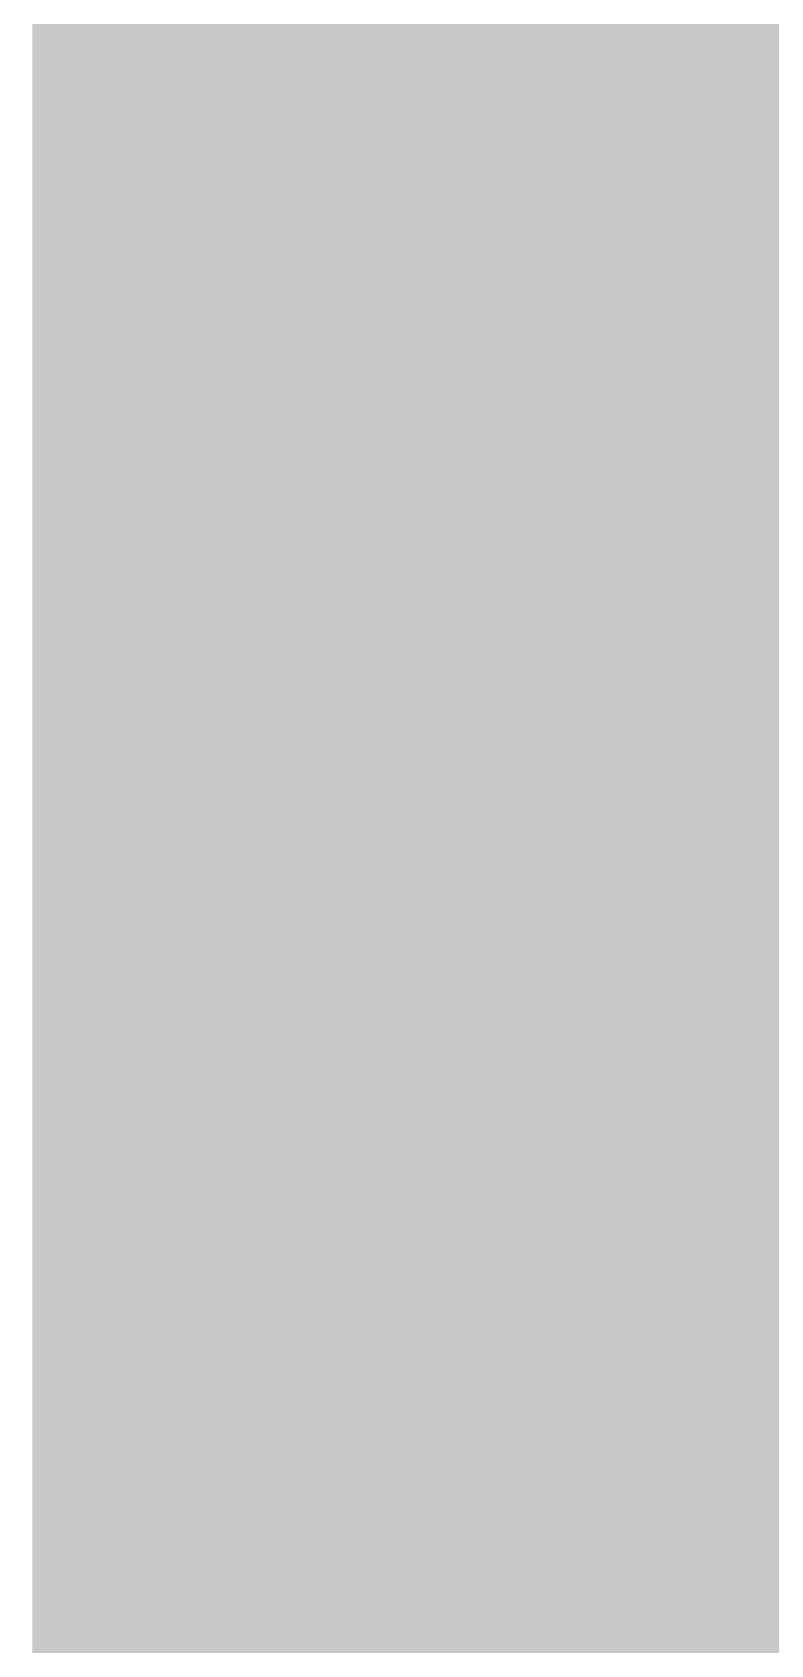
# Model space of a CAD drawing. Header units: millimetres. Extents: x -0.7 to 17.2, y -0.7 to 12.5.
# Drawn here: x -0.665 to 0.885, y 2.71 to 6.097 of the extents above; entities that cross this region are included whole.
import ezdxf

# ---------------------------------------------------------------- set-up
doc = ezdxf.new("R2010")
doc.units = ezdxf.units.MM
for name, color, linetype in [('FRAME', 7, 'Continuous'), ('LEGEND', 7, 'Continuous'), ('TEXT', 7, 'Continuous')]:
    doc.layers.add(name, color=color, linetype=linetype)

msp = doc.modelspace()

# ---------------------------------------------------------------- linework, layer by layer
at = {"layer": 'FRAME', "color": 7, "lineweight": 0}
for points, const_width in [([(0.043, 0.0304), (16.4924, 0.0304), (16.4924, 11.6625), (0.043, 11.6625), (0.043, 0.0304), (0.043, 0.0304)], 1.415), ([(0.2388, 0.2262), (16.2966, 0.2262), (16.2966, 11.4667), (0.2388, 11.4667), (0.2388, 0.2262), (0.2388, 0.2262)], 0.7075)]:
    msp.add_lwpolyline(points, dxfattribs=dict(at, const_width=const_width))
at = {"layer": 'LEGEND', "color": 7, "lineweight": 0, "const_width": 0.7075}
msp.add_lwpolyline([(0.6305, 1.6753), (8.4635, 1.6753), (8.4635, 5.7877), (0.6305, 5.7877), (0.6305, 1.6753), (0.6305, 1.6753)], dxfattribs=at)
at = {"layer": 'TEXT', "color": 7, "lineweight": 0, "const_width": 0.0000000392}
for points in [[(0.8622, 5.0073), (0.8535, 5.0073), (0.8535, 5.0578), (0.8535, 5.0578), (0.8535, 5.0605), (0.8535, 5.0628), (0.8536, 5.0647), (0.8536, 5.0647), (0.8537, 5.0665), (0.8538, 5.0683), (0.8539, 5.0702), (0.8539, 5.0702), (0.8528, 5.0692), (0.8519, 5.0683), (0.851, 5.0675), (0.851, 5.0675), (0.85, 5.0667), (0.8489, 5.0657), (0.8476, 5.0646), (0.8399, 5.0584), (0.8353, 5.0643), (0.8548, 5.0795), (0.8622, 5.0795), (0.8622, 5.0073)], [(0.8789, 4.694), (0.8312, 4.694), (0.8312, 4.7014), (0.85, 4.7205), (0.85, 4.7205), (0.8535, 4.724), (0.8566, 4.7272), (0.8592, 4.7302), (0.8592, 4.7302), (0.8615, 4.733), (0.8634, 4.7358), (0.8649, 4.7385), (0.8649, 4.7385), (0.866, 4.7413), (0.8666, 4.7443), (0.8668, 4.7475), (0.8668, 4.7475), (0.8664, 4.7511), (0.8653, 4.7541), (0.8633, 4.7565), (0.8633, 4.7565), (0.8607, 4.7582), (0.8576, 4.7593), (0.8541, 4.7596), (0.8541, 4.7596), (0.8507, 4.7594), (0.8476, 4.7588), (0.8448, 4.7578), (0.8448, 4.7578), (0.8422, 4.7564), (0.8395, 4.7547), (0.8367, 4.7527), (0.832, 4.7587), (0.832, 4.7587), (0.8349, 4.7609), (0.8382, 4.7629), (0.8417, 4.7647), (0.8417, 4.7647), (0.8455, 4.7661), (0.8497, 4.7669), (0.8541, 4.7672), (0.8541, 4.7672), (0.8604, 4.7666), (0.8657, 4.7649), (0.8701, 4.7621), (0.8701, 4.7621), (0.8733, 4.7582), (0.8753, 4.7535), (0.8759, 4.748), (0.8759, 4.748), (0.8757, 4.7443), (0.8749, 4.7408), (0.8736, 4.7374), (0.8736, 4.7374), (0.8718, 4.7341), (0.8697, 4.7308), (0.8671, 4.7276), (0.8671, 4.7276), (0.8642, 4.7243), (0.861, 4.7209), (0.8574, 4.7174), (0.8424, 4.7025), (0.8424, 4.7021), (0.8788, 4.7021), (0.8789, 4.694)], [(0.8761, 4.436), (0.8761, 4.436), (0.8757, 4.4315), (0.8743, 4.4276), (0.8721, 4.4244), (0.8721, 4.4244), (0.8691, 4.4219), (0.8654, 4.42), (0.8612, 4.4187), (0.8612, 4.4183), (0.8612, 4.4183), (0.8665, 4.4172), (0.8708, 4.4154), (0.8741, 4.4128), (0.8741, 4.4128), (0.8765, 4.4096), (0.8779, 4.4057), (0.8783, 4.4012), (0.8783, 4.4012), (0.878, 4.3972), (0.877, 4.3935), (0.8754, 4.39), (0.8754, 4.39), (0.8731, 4.387), (0.8701, 4.3845), (0.8664, 4.3824), (0.8664, 4.3824), (0.8619, 4.3809), (0.8567, 4.38), (0.8507, 4.3797), (0.8507, 4.3797), (0.847, 4.3798), (0.8435, 4.3801), (0.8401, 4.3805), (0.8401, 4.3805), (0.837, 4.3813), (0.8339, 4.3823), (0.8308, 4.3836), (0.8308, 4.3919), (0.8308, 4.3919), (0.834, 4.3905), (0.8372, 4.3894), (0.8406, 4.3884), (0.8406, 4.3884), (0.8441, 4.3877), (0.8475, 4.3873), (0.8508, 4.3872), (0.8508, 4.3872), (0.8566, 4.3876), (0.8613, 4.3888), (0.8647, 4.3909), (0.8647, 4.3909), (0.8671, 4.3938), (0.8686, 4.3973), (0.869, 4.4014), (0.869, 4.4014), (0.8685, 4.4055), (0.8667, 4.4087), (0.8637, 4.4112), (0.8637, 4.4112), (0.8597, 4.4128), (0.8548, 4.4138), (0.8488, 4.4141), (0.8419, 4.4141), (0.8419, 4.4217), (0.8489, 4.4217), (0.8489, 4.4217), (0.8544, 4.4221), (0.8589, 4.4234), (0.8624, 4.4255), (0.8624, 4.4255), (0.865, 4.4282), (0.8665, 4.4315), (0.867, 4.4354), (0.867, 4.4354), (0.8666, 4.4386), (0.8655, 4.4413), (0.8635, 4.4435), (0.8635, 4.4435), (0.8609, 4.4451), (0.8576, 4.4461), (0.8539, 4.4464), (0.8539, 4.4464), (0.8502, 4.4462), (0.8468, 4.4456), (0.8439, 4.4447), (0.8439, 4.4447), (0.8411, 4.4434), (0.8384, 4.442), (0.8357, 4.4403), (0.8313, 4.4464), (0.8313, 4.4464), (0.834, 4.4483), (0.8372, 4.4501), (0.8408, 4.4516), (0.8408, 4.4516), (0.8448, 4.4529), (0.8491, 4.4536), (0.8538, 4.4539), (0.8538, 4.4539), (0.8607, 4.4533), (0.8663, 4.4516), (0.8706, 4.4488), (0.8706, 4.4488), (0.8737, 4.4451), (0.8755, 4.4409), (0.8761, 4.436)], [(0.8821, 4.0837), (0.8716, 4.0837), (0.8716, 4.0674), (0.863, 4.0674), (0.863, 4.0837), (0.8284, 4.0837), (0.8284, 4.0913), (0.8624, 4.1399), (0.8716, 4.1399), (0.8716, 4.0917), (0.8821, 4.0917), (0.8821, 4.0837)], [(0.863, 4.1145), (0.863, 4.1178), (0.8631, 4.1208), (0.8632, 4.1234), (0.8632, 4.1234), (0.8633, 4.1258), (0.8634, 4.1282), (0.8635, 4.1304), (0.8631, 4.1304), (0.8631, 4.1304), (0.8625, 4.1291), (0.8618, 4.1277), (0.8611, 4.1263), (0.8611, 4.1263), (0.8603, 4.1249), (0.8595, 4.1236), (0.8587, 4.1226), (0.8371, 4.0917), (0.863, 4.0917), (0.863, 4.1145)], [(0.8541, 3.7983), (0.8541, 3.7983), (0.861, 3.7977), (0.8669, 3.7958), (0.8718, 3.7928), (0.8718, 3.7928), (0.8754, 3.7885), (0.8776, 3.7833), (0.8783, 3.7771), (0.8783, 3.7771), (0.8776, 3.7701), (0.8752, 3.7643), (0.8712, 3.7595), (0.8712, 3.7595), (0.8658, 3.7559), (0.8592, 3.7538), (0.8514, 3.753), (0.8514, 3.753), (0.8477, 3.7532), (0.8442, 3.7535), (0.8409, 3.754), (0.8409, 3.754), (0.8378, 3.7548), (0.8351, 3.7558), (0.8327, 3.757), (0.8327, 3.7654), (0.8327, 3.7654), (0.8353, 3.764), (0.8382, 3.7628), (0.8415, 3.7619), (0.8415, 3.7619), (0.8449, 3.7612), (0.8482, 3.7608), (0.8515, 3.7606), (0.8515, 3.7606), (0.8564, 3.761), (0.8607, 3.7623), (0.8643, 3.7644), (0.8643, 3.7644), (0.8671, 3.7674), (0.8687, 3.7713), (0.8692, 3.7762), (0.8692, 3.7762), (0.8688, 3.7805), (0.8673, 3.7842), (0.8649, 3.787), (0.8649, 3.787), (0.8614, 3.7892), (0.8569, 3.7904), (0.8512, 3.7908), (0.8512, 3.7908), (0.8492, 3.7908), (0.847, 3.7906), (0.8447, 3.7903), (0.8447, 3.7903), (0.8424, 3.79), (0.8405, 3.7897), (0.8388, 3.7893), (0.8344, 3.7921), (0.8371, 3.8262), (0.8733, 3.8262), (0.8733, 3.8181), (0.8447, 3.8181), (0.843, 3.7972), (0.843, 3.7972), (0.8443, 3.7974), (0.8458, 3.7977), (0.8476, 3.7979), (0.8476, 3.7979), (0.8496, 3.7981), (0.8518, 3.7983), (0.8541, 3.7983)], [(0.8319, 3.4715), (0.8319, 3.4715), (0.832, 3.4767), (0.8325, 3.4818), (0.8332, 3.4869), (0.8332, 3.4869), (0.8344, 3.4917), (0.836, 3.4963), (0.8382, 3.5005), (0.8382, 3.5005), (0.8409, 3.5043), (0.8442, 3.5076), (0.8482, 3.5103), (0.8482, 3.5103), (0.853, 3.5123), (0.8585, 3.5135), (0.8649, 3.5139), (0.8649, 3.5139), (0.8664, 3.5139), (0.8679, 3.5138), (0.8696, 3.5137), (0.8696, 3.5137), (0.8712, 3.5135), (0.8726, 3.5133), (0.8738, 3.513), (0.8738, 3.5054), (0.8738, 3.5054), (0.8725, 3.5058), (0.8712, 3.5061), (0.8697, 3.5063), (0.8697, 3.5063), (0.8682, 3.5065), (0.8666, 3.5066), (0.8651, 3.5066), (0.8651, 3.5066), (0.8607, 3.5064), (0.8568, 3.5056), (0.8535, 3.5043), (0.8535, 3.5043), (0.8506, 3.5026), (0.8482, 3.5004), (0.8462, 3.4979), (0.8462, 3.4979), (0.8445, 3.4951), (0.8432, 3.492), (0.8423, 3.4886), (0.8423, 3.4886), (0.8415, 3.4851), (0.841, 3.4813), (0.8407, 3.4774), (0.8413, 3.4774), (0.8413, 3.4774), (0.8431, 3.4797), (0.8453, 3.4817), (0.8478, 3.4834), (0.8478, 3.4834), (0.8508, 3.4848), (0.8544, 3.4856), (0.8584, 3.4859), (0.8584, 3.4859), (0.8643, 3.4853), (0.8693, 3.4834), (0.8736, 3.4802), (0.8736, 3.4802), (0.8768, 3.4759), (0.8787, 3.4705), (0.8793, 3.464), (0.8793, 3.464), (0.8787, 3.457), (0.8766, 3.451), (0.8731, 3.4462), (0.8731, 3.4462), (0.8685, 3.4426), (0.8629, 3.4404), (0.8564, 3.4397), (0.8564, 3.4397), (0.852, 3.4401), (0.8478, 3.4413), (0.844, 3.4432), (0.844, 3.4432), (0.8405, 3.4459), (0.8376, 3.4494), (0.8351, 3.4537), (0.8351, 3.4537), (0.8333, 3.4588), (0.8322, 3.4648), (0.8319, 3.4715)], [(0.8563, 3.4472), (0.8603, 3.4477), (0.8637, 3.449), (0.8666, 3.4513), (0.8666, 3.4513), (0.8688, 3.4545), (0.8701, 3.4588), (0.8706, 3.464), (0.8706, 3.464), (0.8702, 3.4683), (0.869, 3.4719), (0.8671, 3.4749), (0.8671, 3.4749), (0.8644, 3.4771), (0.8609, 3.4785), (0.8566, 3.4789), (0.8566, 3.4789), (0.8536, 3.4787), (0.8508, 3.4781), (0.8483, 3.477), (0.8483, 3.477), (0.8461, 3.4755), (0.8443, 3.4739), (0.8428, 3.472), (0.8428, 3.472), (0.8417, 3.4699), (0.8411, 3.4678), (0.8408, 3.4657), (0.8408, 3.4657), (0.841, 3.4628), (0.8416, 3.4599), (0.8426, 3.4571), (0.8426, 3.4571), (0.8439, 3.4544), (0.8456, 3.452), (0.8477, 3.45), (0.8477, 3.45), (0.8502, 3.4484), (0.8531, 3.4475), (0.8563, 3.4472)], [(0.8319, 3.1582), (0.8319, 3.1582), (0.832, 3.1634), (0.8325, 3.1685), (0.8332, 3.1735), (0.8332, 3.1735), (0.8344, 3.1784), (0.836, 3.1829), (0.8382, 3.1872), (0.8382, 3.1872), (0.8409, 3.191), (0.8442, 3.1942), (0.8482, 3.1969), (0.8482, 3.1969), (0.853, 3.199), (0.8585, 3.2002), (0.8649, 3.2006), (0.8649, 3.2006), (0.8664, 3.2005), (0.8679, 3.2005), (0.8696, 3.2004), (0.8696, 3.2004), (0.8712, 3.2002), (0.8726, 3.2), (0.8738, 3.1997), (0.8738, 3.1921), (0.8738, 3.1921), (0.8725, 3.1925), (0.8712, 3.1928), (0.8697, 3.193), (0.8697, 3.193), (0.8682, 3.1932), (0.8666, 3.1933), (0.8651, 3.1933), (0.8651, 3.1933), (0.8607, 3.193), (0.8568, 3.1923), (0.8535, 3.191), (0.8535, 3.191), (0.8506, 3.1892), (0.8482, 3.1871), (0.8462, 3.1846), (0.8462, 3.1846), (0.8445, 3.1818), (0.8432, 3.1787), (0.8423, 3.1753), (0.8423, 3.1753), (0.8415, 3.1717), (0.841, 3.168), (0.8407, 3.1641), (0.8413, 3.1641), (0.8413, 3.1641), (0.8431, 3.1663), (0.8453, 3.1683), (0.8478, 3.1701), (0.8478, 3.1701), (0.8508, 3.1715), (0.8544, 3.1723), (0.8584, 3.1726), (0.8584, 3.1726), (0.8643, 3.172), (0.8693, 3.17), (0.8736, 3.1669), (0.8736, 3.1669), (0.8768, 3.1625), (0.8787, 3.1571), (0.8793, 3.1507), (0.8793, 3.1507), (0.8787, 3.1437), (0.8766, 3.1377), (0.8731, 3.1329), (0.8731, 3.1329), (0.8685, 3.1293), (0.8629, 3.1271), (0.8564, 3.1264), (0.8564, 3.1264), (0.852, 3.1268), (0.8478, 3.1279), (0.844, 3.1298), (0.844, 3.1298), (0.8405, 3.1325), (0.8376, 3.136), (0.8351, 3.1404), (0.8351, 3.1404), (0.8333, 3.1455), (0.8322, 3.1514), (0.8319, 3.1582)], [(0.8563, 3.1339), (0.8603, 3.1343), (0.8637, 3.1357), (0.8666, 3.138), (0.8666, 3.138), (0.8688, 3.1412), (0.8701, 3.1454), (0.8706, 3.1507), (0.8706, 3.1507), (0.8702, 3.1549), (0.869, 3.1586), (0.8671, 3.1616), (0.8671, 3.1616), (0.8644, 3.1638), (0.8609, 3.1652), (0.8566, 3.1656), (0.8566, 3.1656), (0.8536, 3.1654), (0.8508, 3.1647), (0.8483, 3.1636), (0.8483, 3.1636), (0.8461, 3.1622), (0.8443, 3.1605), (0.8428, 3.1586), (0.8428, 3.1586), (0.8417, 3.1566), (0.8411, 3.1545), (0.8408, 3.1524), (0.8408, 3.1524), (0.841, 3.1495), (0.8416, 3.1466), (0.8426, 3.1437), (0.8426, 3.1437), (0.8439, 3.141), (0.8456, 3.1387), (0.8477, 3.1367), (0.8477, 3.1367), (0.8502, 3.1351), (0.8531, 3.1342), (0.8563, 3.1339)], [(0.84, 2.8141), (0.8697, 2.8781), (0.8307, 2.8781), (0.8307, 2.8862), (0.8792, 2.8862), (0.8792, 2.8794), (0.8498, 2.8141), (0.84, 2.8141)]]:
    msp.add_lwpolyline(points, dxfattribs=at)

doc.saveas('drawing.dxf')
